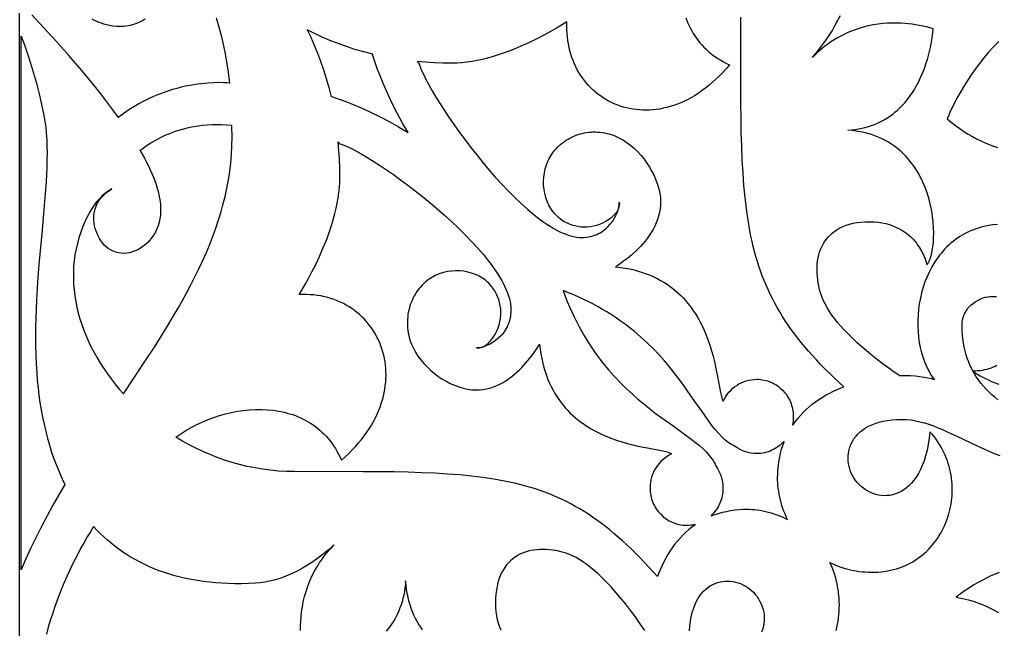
# Model space of a CAD drawing. Extents: x -52 to 65, y 50 to 90.
# Drawn here: x -51.91 to -28.84, y 65.71 to 80.12 of the extents above; entities that cross this region are included whole.
import ezdxf

# ---------------------------------------------------------------- set-up
doc = ezdxf.new("R2010")
doc.units = 0
doc.header["$MEASUREMENT"] = 0
doc.layers.get('0').update_dxf_attribs({"linetype": 'CONTINUOUS'})
doc.layers.add('LAYER_1', color=18, linetype='CONTINUOUS')

msp = doc.modelspace()

# ---------------------------------------------------------------- linework, layer by layer
msp.add_line((-51.907, 49.866), (-51.907, 89.866))
at = {"layer": 'LAYER_1'}
for points in [[(-47.26, 80.161), (-47.202, 79.975), (-47.148, 79.778), (-47.098, 79.571), (-47.052, 79.351), (-47.011, 79.121), (-46.976, 78.878), (-46.945, 78.623), (-46.947, 78.623), (-47.008, 78.628), (-47.082, 78.631), (-47.181, 78.633), (-47.303, 78.63), (-47.447, 78.622), (-47.609, 78.607), (-47.696, 78.596), (-47.788, 78.582), (-47.883, 78.565), (-47.981, 78.546), (-48.082, 78.523), (-48.187, 78.497), (-48.293, 78.467), (-48.402, 78.432), (-48.513, 78.394), (-48.625, 78.351), (-48.739, 78.304), (-48.854, 78.252), (-48.97, 78.194), (-49.086, 78.132), (-49.203, 78.063), (-49.319, 77.989), (-49.435, 77.909), (-49.551, 77.822), (-49.563, 77.807), (-49.7, 77.993), (-49.841, 78.18), (-49.986, 78.367), (-50.134, 78.553), (-50.284, 78.737), (-50.436, 78.919), (-50.589, 79.098), (-50.741, 79.274), (-51.043, 79.615), (-51.336, 79.937), (-51.612, 80.234)], [(-50.195, 80.137), (-50.14, 80.109), (-50.085, 80.084), (-50.03, 80.062), (-49.975, 80.042), (-49.921, 80.025), (-49.815, 79.997), (-49.712, 79.978), (-49.616, 79.967), (-49.561, 79.964), (-49.505, 79.965), (-49.45, 79.968), (-49.395, 79.974), (-49.341, 79.982), (-49.287, 79.993), (-49.234, 80.007), (-49.181, 80.023), (-49.13, 80.041), (-49.079, 80.062), (-49.029, 80.085), (-48.981, 80.11), (-48.934, 80.137)], [(-36.158, 80.163), (-36.134, 80.099), (-36.107, 80.037), (-36.079, 79.975), (-36.049, 79.915), (-36.016, 79.855), (-35.981, 79.797), (-35.945, 79.739), (-35.906, 79.683), (-35.865, 79.628), (-35.822, 79.575), (-35.776, 79.523), (-35.729, 79.472), (-35.679, 79.423), (-35.627, 79.375), (-35.573, 79.329), (-35.516, 79.284), (-35.457, 79.241), (-35.396, 79.2), (-35.332, 79.161), (-35.266, 79.123), (-35.198, 79.087), (-35.127, 79.053), (-35.205, 78.962), (-35.284, 78.875), (-35.363, 78.792), (-35.444, 78.714), (-35.525, 78.64), (-35.607, 78.57), (-35.689, 78.505), (-35.772, 78.443), (-35.855, 78.386), (-35.938, 78.332), (-36.021, 78.283), (-36.105, 78.237), (-36.189, 78.196), (-36.273, 78.158), (-36.356, 78.124), (-36.44, 78.094), (-36.523, 78.067), (-36.607, 78.044), (-36.689, 78.025), (-36.772, 78.009), (-36.854, 77.997), (-36.935, 77.988), (-37.016, 77.983), (-37.096, 77.981), (-37.176, 77.982), (-37.255, 77.986), (-37.332, 77.994), (-37.409, 78.005), (-37.485, 78.018), (-37.56, 78.035), (-37.633, 78.055), (-37.706, 78.078), (-37.777, 78.104), (-37.847, 78.132), (-37.915, 78.164), (-37.982, 78.198), (-38.047, 78.235), (-38.11, 78.274), (-38.172, 78.317), (-38.233, 78.361), (-38.291, 78.408), (-38.347, 78.458), (-38.402, 78.51), (-38.454, 78.565), (-38.504, 78.621), (-38.552, 78.68), (-38.598, 78.742), (-38.642, 78.805), (-38.683, 78.87), (-38.721, 78.938), (-38.757, 79.008), (-38.791, 79.079), (-38.822, 79.153), (-38.85, 79.228), (-38.875, 79.305), (-38.897, 79.384), (-38.917, 79.465), (-38.933, 79.547), (-38.947, 79.631), (-38.957, 79.717), (-38.964, 79.804), (-38.968, 79.892), (-38.968, 79.982), (-38.965, 80.073), (-39.03, 80.031), (-39.212, 79.92), (-39.342, 79.846), (-39.493, 79.763), (-39.664, 79.674), (-39.852, 79.582), (-40.055, 79.491), (-40.162, 79.446), (-40.271, 79.402), (-40.383, 79.36), (-40.497, 79.319), (-40.612, 79.281), (-40.73, 79.245), (-40.848, 79.212), (-40.968, 79.182), (-41.088, 79.156), (-41.209, 79.134), (-41.33, 79.116), (-41.451, 79.102), (-41.571, 79.094), (-41.69, 79.091), (-41.901, 79.094), (-42.108, 79.101), (-42.311, 79.113), (-42.51, 79.13), (-42.491, 79.119), (-42.472, 79.115), (-42.446, 79.033), (-42.409, 78.938), (-42.36, 78.83), (-42.3, 78.71), (-42.231, 78.579), (-42.151, 78.439), (-42.063, 78.29), (-41.966, 78.134), (-41.861, 77.972), (-41.749, 77.804), (-41.63, 77.632), (-41.505, 77.457), (-41.375, 77.28), (-41.239, 77.102), (-41.1, 76.924), (-40.956, 76.747), (-40.809, 76.573), (-40.66, 76.402), (-40.508, 76.235), (-40.355, 76.074), (-40.201, 75.92), (-40.047, 75.774), (-39.893, 75.636), (-39.74, 75.508), (-39.664, 75.448), (-39.588, 75.391), (-39.513, 75.337), (-39.438, 75.286), (-39.364, 75.239), (-39.291, 75.195), (-39.219, 75.154), (-39.147, 75.117), (-39.077, 75.084), (-39.007, 75.055), (-38.939, 75.03), (-38.871, 75.01), (-38.805, 74.993), (-38.74, 74.981), (-38.677, 74.974), (-38.615, 74.972), (-38.559, 74.973), (-38.505, 74.978), (-38.453, 74.986), (-38.403, 74.996), (-38.354, 75.009), (-38.308, 75.025), (-38.263, 75.043), (-38.221, 75.063), (-38.18, 75.085), (-38.141, 75.109), (-38.103, 75.135), (-38.068, 75.163), (-38.034, 75.191), (-38.003, 75.221), (-37.944, 75.285), (-37.893, 75.351), (-37.849, 75.42), (-37.812, 75.489), (-37.782, 75.558), (-37.758, 75.625), (-37.742, 75.689), (-37.732, 75.749), (-37.729, 75.804), (-37.726, 75.767), (-37.729, 75.73), (-37.736, 75.693), (-37.748, 75.658), (-37.764, 75.623), (-37.783, 75.589), (-37.806, 75.556), (-37.833, 75.523), (-37.862, 75.492), (-37.894, 75.462), (-37.928, 75.433), (-37.964, 75.406), (-38.002, 75.38), (-38.042, 75.355), (-38.124, 75.311), (-38.194, 75.281), (-38.265, 75.256), (-38.338, 75.237), (-38.412, 75.224), (-38.486, 75.217), (-38.561, 75.215), (-38.636, 75.22), (-38.709, 75.229), (-38.782, 75.245), (-38.854, 75.266), (-38.923, 75.292), (-38.991, 75.324), (-39.056, 75.362), (-39.118, 75.404), (-39.177, 75.453), (-39.232, 75.506), (-39.264, 75.542), (-39.294, 75.579), (-39.321, 75.617), (-39.348, 75.657), (-39.372, 75.698), (-39.394, 75.74), (-39.415, 75.783), (-39.434, 75.827), (-39.45, 75.873), (-39.465, 75.919), (-39.49, 76.012), (-39.507, 76.109), (-39.517, 76.206), (-39.519, 76.304), (-39.513, 76.402), (-39.5, 76.499), (-39.48, 76.594), (-39.467, 76.641), (-39.452, 76.687), (-39.435, 76.732), (-39.417, 76.777), (-39.396, 76.82), (-39.374, 76.862), (-39.349, 76.904), (-39.323, 76.944), (-39.292, 76.987), (-39.259, 77.029), (-39.224, 77.069), (-39.187, 77.107), (-39.15, 77.144), (-39.11, 77.178), (-39.07, 77.211), (-39.028, 77.242), (-38.984, 77.271), (-38.94, 77.298), (-38.895, 77.323), (-38.848, 77.346), (-38.801, 77.368), (-38.752, 77.387), (-38.703, 77.404), (-38.654, 77.419), (-38.603, 77.432), (-38.552, 77.443), (-38.501, 77.452), (-38.449, 77.459), (-38.396, 77.464), (-38.344, 77.466), (-38.291, 77.466), (-38.238, 77.464), (-38.185, 77.46), (-38.132, 77.454), (-38.078, 77.445), (-38.026, 77.434), (-37.973, 77.421), (-37.92, 77.405), (-37.868, 77.387), (-37.816, 77.367), (-37.769, 77.346), (-37.722, 77.323), (-37.63, 77.271), (-37.541, 77.211), (-37.454, 77.145), (-37.37, 77.072), (-37.29, 76.994), (-37.214, 76.91), (-37.142, 76.822), (-37.075, 76.729), (-37.014, 76.634), (-36.957, 76.535), (-36.907, 76.434), (-36.863, 76.331), (-36.825, 76.227), (-36.795, 76.122), (-36.772, 76.018), (-36.758, 75.923), (-36.753, 75.83), (-36.755, 75.739), (-36.763, 75.65), (-36.778, 75.563), (-36.799, 75.478), (-36.825, 75.396), (-36.856, 75.315), (-36.892, 75.238), (-36.931, 75.162), (-36.974, 75.089), (-37.02, 75.019), (-37.068, 74.952), (-37.119, 74.887), (-37.17, 74.825), (-37.223, 74.766), (-37.277, 74.71), (-37.33, 74.658), (-37.436, 74.561), (-37.535, 74.478), (-37.626, 74.409), (-37.703, 74.354), (-37.763, 74.314), (-37.815, 74.282), (-37.7, 74.267), (-37.589, 74.25), (-37.482, 74.229), (-37.379, 74.205), (-37.279, 74.178), (-37.182, 74.148), (-37.09, 74.115), (-37, 74.08), (-36.914, 74.042), (-36.831, 74.001), (-36.751, 73.958), (-36.674, 73.913), (-36.601, 73.866), (-36.53, 73.817), (-36.463, 73.765), (-36.398, 73.712), (-36.336, 73.657), (-36.276, 73.601), (-36.219, 73.543), (-36.165, 73.484), (-36.113, 73.423), (-36.064, 73.361), (-36.017, 73.298), (-35.972, 73.235), (-35.93, 73.17), (-35.89, 73.104), (-35.852, 73.038), (-35.815, 72.971), (-35.749, 72.837), (-35.689, 72.701), (-35.637, 72.565), (-35.59, 72.43), (-35.549, 72.297), (-35.513, 72.166), (-35.481, 72.039), (-35.454, 71.915), (-35.408, 71.685), (-35.339, 71.312), (-35.323, 71.242), (-35.307, 71.184), (-35.29, 71.137), (-35.271, 71.102), (-35.243, 71.159), (-35.21, 71.213), (-35.175, 71.265), (-35.136, 71.314), (-35.095, 71.36), (-35.05, 71.402), (-35.002, 71.442), (-34.952, 71.478), (-34.9, 71.51), (-34.845, 71.539), (-34.789, 71.564), (-34.73, 71.584), (-34.669, 71.6), (-34.607, 71.612), (-34.544, 71.62), (-34.479, 71.622), (-34.435, 71.621), (-34.391, 71.617), (-34.348, 71.612), (-34.305, 71.604), (-34.263, 71.594), (-34.222, 71.582), (-34.182, 71.569), (-34.143, 71.553), (-34.105, 71.535), (-34.068, 71.516), (-34.031, 71.495), (-33.996, 71.472), (-33.963, 71.447), (-33.93, 71.421), (-33.869, 71.365), (-33.813, 71.302), (-33.787, 71.269), (-33.763, 71.234), (-33.741, 71.199), (-33.72, 71.162), (-33.701, 71.124), (-33.684, 71.085), (-33.668, 71.045), (-33.655, 71.004), (-33.643, 70.963), (-33.633, 70.92), (-33.626, 70.877), (-33.62, 70.833), (-33.617, 70.788), (-33.616, 70.743), (-33.617, 70.692), (-33.622, 70.642), (-33.629, 70.593), (-33.638, 70.545), (-33.626, 70.539), (-33.569, 70.619), (-33.509, 70.696), (-33.447, 70.769), (-33.381, 70.839), (-33.312, 70.906), (-33.241, 70.97), (-33.167, 71.03), (-33.091, 71.088), (-33.013, 71.142), (-32.933, 71.194), (-32.851, 71.242), (-32.768, 71.288), (-32.683, 71.331), (-32.597, 71.372), (-32.51, 71.41), (-32.422, 71.445), (-32.652, 71.659), (-32.761, 71.765), (-32.867, 71.87), (-32.969, 71.974), (-33.067, 72.078), (-33.162, 72.181), (-33.254, 72.285), (-33.342, 72.388), (-33.427, 72.49), (-33.509, 72.593), (-33.587, 72.696), (-33.663, 72.798), (-33.735, 72.901), (-33.804, 73.004), (-33.871, 73.108), (-33.935, 73.212), (-33.995, 73.316), (-34.054, 73.421), (-34.109, 73.527), (-34.162, 73.633), (-34.212, 73.741), (-34.26, 73.849), (-34.306, 73.959), (-34.349, 74.069), (-34.39, 74.181), (-34.428, 74.294), (-34.465, 74.408), (-34.499, 74.524), (-34.531, 74.642), (-34.561, 74.761), (-34.59, 74.881), (-34.616, 75.004), (-34.641, 75.129), (-34.685, 75.384), (-34.723, 75.648), (-34.755, 75.921), (-34.782, 76.204), (-34.804, 76.498), (-34.821, 76.803), (-34.834, 77.121), (-34.844, 77.451), (-34.851, 77.795), (-34.856, 78.153), (-34.858, 78.526), (-34.859, 80.181)], [(-28.788, 75.281), (-28.909, 75.268), (-29.029, 75.248), (-29.148, 75.221), (-29.266, 75.187), (-29.382, 75.145), (-29.445, 75.119), (-29.506, 75.09), (-29.565, 75.06), (-29.623, 75.028), (-29.68, 74.993), (-29.734, 74.957), (-29.788, 74.919), (-29.839, 74.879), (-29.889, 74.837), (-29.938, 74.794), (-29.985, 74.749), (-30.03, 74.702), (-30.074, 74.654), (-30.116, 74.605), (-30.157, 74.554), (-30.196, 74.502), (-30.27, 74.394), (-30.337, 74.282), (-30.399, 74.165), (-30.454, 74.045), (-30.503, 73.922), (-30.545, 73.796), (-30.582, 73.668), (-30.612, 73.538), (-30.637, 73.407), (-30.655, 73.275), (-30.667, 73.143), (-30.673, 73.011), (-30.673, 72.88), (-30.667, 72.749), (-30.656, 72.62), (-30.638, 72.494), (-30.614, 72.369), (-30.584, 72.248), (-30.548, 72.13), (-30.506, 72.016), (-30.459, 71.906), (-30.405, 71.802), (-30.345, 71.702), (-30.314, 71.655), (-30.28, 71.608), (-30.352, 71.63), (-30.433, 71.649), (-30.524, 71.666), (-30.622, 71.68), (-30.729, 71.691), (-30.844, 71.699), (-30.966, 71.703), (-31.096, 71.705), (-31.118, 71.717), (-31.172, 71.752), (-31.255, 71.807), (-31.361, 71.882), (-31.487, 71.974), (-31.629, 72.082), (-31.782, 72.204), (-31.942, 72.338), (-32.104, 72.483), (-32.186, 72.559), (-32.266, 72.638), (-32.345, 72.718), (-32.422, 72.799), (-32.497, 72.883), (-32.568, 72.967), (-32.636, 73.053), (-32.701, 73.139), (-32.76, 73.227), (-32.815, 73.314), (-32.864, 73.402), (-32.907, 73.49), (-32.943, 73.577), (-32.972, 73.665), (-32.993, 73.742), (-33.011, 73.82), (-33.026, 73.897), (-33.038, 73.974), (-33.047, 74.051), (-33.052, 74.126), (-33.054, 74.202), (-33.053, 74.276), (-33.048, 74.349), (-33.04, 74.42), (-33.028, 74.491), (-33.012, 74.559), (-32.993, 74.626), (-32.97, 74.691), (-32.942, 74.754), (-32.911, 74.815), (-32.876, 74.873), (-32.837, 74.928), (-32.793, 74.981), (-32.746, 75.031), (-32.694, 75.078), (-32.637, 75.122), (-32.576, 75.162), (-32.511, 75.199), (-32.441, 75.232), (-32.366, 75.261), (-32.287, 75.286), (-32.203, 75.307), (-32.114, 75.323), (-32.02, 75.335), (-31.921, 75.342), (-31.817, 75.345), (-31.711, 75.342), (-31.611, 75.333), (-31.517, 75.32), (-31.427, 75.301), (-31.342, 75.278), (-31.263, 75.251), (-31.188, 75.22), (-31.117, 75.186), (-31.051, 75.148), (-30.99, 75.108), (-30.932, 75.066), (-30.879, 75.022), (-30.83, 74.977), (-30.784, 74.93), (-30.742, 74.883), (-30.704, 74.835), (-30.669, 74.787), (-30.637, 74.74), (-30.582, 74.648), (-30.539, 74.562), (-30.507, 74.485), (-30.483, 74.42), (-30.468, 74.369), (-30.456, 74.326), (-30.441, 74.346), (-30.426, 74.369), (-30.397, 74.425), (-30.372, 74.492), (-30.349, 74.569), (-30.33, 74.657), (-30.315, 74.753), (-30.304, 74.857), (-30.298, 74.968), (-30.296, 75.085), (-30.299, 75.207), (-30.308, 75.334), (-30.323, 75.465), (-30.343, 75.598), (-30.371, 75.734), (-30.404, 75.87), (-30.445, 76.006), (-30.494, 76.142), (-30.521, 76.21), (-30.55, 76.276), (-30.581, 76.343), (-30.614, 76.408), (-30.649, 76.473), (-30.686, 76.537), (-30.726, 76.6), (-30.767, 76.661), (-30.811, 76.721), (-30.858, 76.78), (-30.906, 76.838), (-30.957, 76.894), (-31.01, 76.948), (-31.066, 77.001), (-31.125, 77.051), (-31.185, 77.1), (-31.249, 77.146), (-31.315, 77.19), (-31.384, 77.232), (-31.455, 77.272), (-31.529, 77.309), (-31.606, 77.343), (-31.686, 77.374), (-31.769, 77.403), (-31.854, 77.429), (-31.943, 77.451), (-32.034, 77.471), (-32.129, 77.487), (-32.226, 77.499), (-32.327, 77.508), (-32.24, 77.515), (-32.155, 77.525), (-32.072, 77.538), (-31.992, 77.554), (-31.914, 77.573), (-31.839, 77.594), (-31.767, 77.618), (-31.696, 77.644), (-31.628, 77.673), (-31.562, 77.704), (-31.498, 77.737), (-31.437, 77.772), (-31.377, 77.809), (-31.32, 77.848), (-31.265, 77.889), (-31.212, 77.931), (-31.161, 77.975), (-31.111, 78.02), (-31.064, 78.067), (-31.019, 78.115), (-30.975, 78.164), (-30.933, 78.214), (-30.855, 78.317), (-30.783, 78.423), (-30.718, 78.531), (-30.659, 78.64), (-30.606, 78.75), (-30.558, 78.859), (-30.516, 78.967), (-30.479, 79.073), (-30.446, 79.177), (-30.418, 79.277), (-30.393, 79.372), (-30.373, 79.463), (-30.356, 79.547), (-30.33, 79.694), (-30.315, 79.807), (-30.306, 79.905), (-30.379, 79.928), (-30.466, 79.95), (-30.582, 79.976), (-30.724, 80.001), (-30.804, 80.013), (-30.89, 80.022), (-30.981, 80.03), (-31.076, 80.036), (-31.175, 80.039), (-31.279, 80.038), (-31.386, 80.034), (-31.496, 80.026), (-31.609, 80.013), (-31.725, 79.995), (-31.842, 79.972), (-31.961, 79.943), (-32.081, 79.907), (-32.203, 79.865), (-32.324, 79.816), (-32.446, 79.758), (-32.568, 79.693), (-32.689, 79.619), (-32.749, 79.579), (-32.809, 79.537), (-32.868, 79.492), (-32.927, 79.444), (-32.986, 79.395), (-33.044, 79.342), (-33.101, 79.287), (-33.158, 79.23), (-33.048, 79.364), (-32.947, 79.495), (-32.854, 79.622), (-32.769, 79.746), (-32.692, 79.868), (-32.622, 79.988), (-32.559, 80.106), (-32.503, 80.222)], [(-28.757, 79.606), (-28.881, 79.479), (-28.999, 79.349), (-29.111, 79.217), (-29.217, 79.083), (-29.316, 78.949), (-29.41, 78.815), (-29.498, 78.683), (-29.58, 78.553), (-29.655, 78.426), (-29.725, 78.303), (-29.788, 78.184), (-29.845, 78.072), (-29.896, 77.966), (-29.941, 77.867), (-29.98, 77.777), (-29.88, 77.695), (-29.78, 77.618), (-29.681, 77.546), (-29.581, 77.478), (-29.481, 77.416), (-29.382, 77.357), (-29.283, 77.303), (-29.183, 77.254), (-29.084, 77.209), (-28.986, 77.168), (-28.887, 77.131), (-28.789, 77.098)], [(-28.78, 71.138), (-28.852, 71.196), (-28.923, 71.257), (-28.991, 71.321), (-29.056, 71.388), (-29.119, 71.457), (-29.179, 71.53), (-29.236, 71.605), (-29.29, 71.683), (-29.34, 71.765), (-29.387, 71.849), (-29.431, 71.937), (-29.47, 72.028), (-29.506, 72.122), (-29.537, 72.22), (-29.564, 72.321), (-29.586, 72.425), (-29.604, 72.534), (-29.617, 72.645), (-29.624, 72.761), (-29.627, 72.88), (-29.626, 72.927), (-29.622, 72.972), (-29.615, 73.016), (-29.606, 73.058), (-29.595, 73.098), (-29.581, 73.136), (-29.566, 73.172), (-29.548, 73.206), (-29.529, 73.239), (-29.508, 73.27), (-29.486, 73.3), (-29.463, 73.328), (-29.413, 73.378), (-29.359, 73.423), (-29.302, 73.461), (-29.244, 73.494), (-29.186, 73.521), (-29.128, 73.543), (-29.073, 73.559), (-29.02, 73.571), (-28.971, 73.577), (-28.927, 73.58), (-28.87, 73.578), (-28.815, 73.575)], [(-28.802, 71.95), (-28.847, 71.927), (-28.893, 71.907), (-28.941, 71.887), (-28.99, 71.87), (-29.04, 71.855), (-29.092, 71.842), (-29.145, 71.831), (-29.199, 71.823), (-29.254, 71.817), (-29.311, 71.813), (-29.369, 71.812), (-29.29, 71.761), (-29.198, 71.706), (-29.076, 71.64), (-29.004, 71.606), (-28.927, 71.571), (-28.843, 71.538), (-28.755, 71.506)], [(-32.606, 65.686), (-32.587, 65.757), (-32.57, 65.83), (-32.556, 65.904), (-32.545, 65.979), (-32.536, 66.056), (-32.531, 66.135), (-32.528, 66.215), (-32.527, 66.291), (-32.529, 66.366), (-32.533, 66.439), (-32.539, 66.512), (-32.546, 66.583), (-32.556, 66.653), (-32.568, 66.722), (-32.581, 66.79), (-32.613, 66.922), (-32.652, 67.049), (-32.697, 67.171), (-32.748, 67.288), (-32.633, 67.236), (-32.514, 67.189), (-32.389, 67.15), (-32.325, 67.133), (-32.26, 67.117), (-32.193, 67.104), (-32.126, 67.092), (-32.057, 67.082), (-31.987, 67.074), (-31.916, 67.068), (-31.843, 67.064), (-31.77, 67.063), (-31.695, 67.063), (-31.617, 67.066), (-31.539, 67.072), (-31.464, 67.08), (-31.39, 67.092), (-31.317, 67.106), (-31.246, 67.123), (-31.176, 67.142), (-31.108, 67.164), (-31.042, 67.189), (-30.977, 67.216), (-30.914, 67.245), (-30.852, 67.276), (-30.792, 67.31), (-30.734, 67.346), (-30.677, 67.384), (-30.622, 67.423), (-30.569, 67.465), (-30.518, 67.509), (-30.468, 67.554), (-30.42, 67.601), (-30.374, 67.65), (-30.33, 67.701), (-30.288, 67.753), (-30.247, 67.806), (-30.209, 67.861), (-30.172, 67.917), (-30.137, 67.975), (-30.104, 68.033), (-30.073, 68.093), (-30.044, 68.154), (-30.018, 68.216), (-29.993, 68.278), (-29.97, 68.342), (-29.949, 68.406), (-29.931, 68.471), (-29.914, 68.537), (-29.9, 68.604), (-29.887, 68.671), (-29.877, 68.738), (-29.869, 68.806), (-29.864, 68.874), (-29.86, 68.942), (-29.859, 69.011), (-29.86, 69.08), (-29.863, 69.149), (-29.869, 69.218), (-29.877, 69.286), (-29.887, 69.355), (-29.9, 69.423), (-29.915, 69.492), (-29.932, 69.56), (-29.952, 69.627), (-29.974, 69.694), (-29.999, 69.761), (-30.026, 69.826), (-30.056, 69.892), (-30.088, 69.956), (-30.123, 70.02), (-30.16, 70.083), (-30.2, 70.145), (-30.242, 70.206), (-30.288, 70.265), (-30.335, 70.324), (-30.386, 70.382), (-30.404, 70.226), (-30.427, 70.079), (-30.455, 69.942), (-30.488, 69.815), (-30.525, 69.696), (-30.566, 69.587), (-30.611, 69.486), (-30.659, 69.394), (-30.711, 69.31), (-30.765, 69.233), (-30.822, 69.165), (-30.881, 69.105), (-30.942, 69.052), (-31.005, 69.006), (-31.069, 68.967), (-31.134, 68.935), (-31.201, 68.91), (-31.268, 68.891), (-31.335, 68.878), (-31.402, 68.871), (-31.469, 68.87), (-31.535, 68.875), (-31.601, 68.885), (-31.665, 68.9), (-31.728, 68.92), (-31.79, 68.944), (-31.849, 68.974), (-31.906, 69.007), (-31.96, 69.045), (-32.012, 69.086), (-32.06, 69.131), (-32.105, 69.18), (-32.144, 69.228), (-32.178, 69.279), (-32.21, 69.332), (-32.237, 69.387), (-32.261, 69.444), (-32.281, 69.502), (-32.297, 69.562), (-32.308, 69.623), (-32.316, 69.685), (-32.319, 69.747), (-32.318, 69.809), (-32.312, 69.871), (-32.301, 69.933), (-32.286, 69.994), (-32.265, 70.054), (-32.24, 70.113), (-32.209, 70.17), (-32.173, 70.226), (-32.131, 70.28), (-32.084, 70.332), (-32.031, 70.381), (-31.973, 70.427), (-31.908, 70.47), (-31.838, 70.51), (-31.761, 70.546), (-31.678, 70.578), (-31.589, 70.606), (-31.493, 70.629), (-31.391, 70.648), (-31.282, 70.662), (-31.166, 70.67), (-31.043, 70.673), (-30.937, 70.669), (-30.833, 70.659), (-30.728, 70.642), (-30.623, 70.619), (-30.518, 70.591), (-30.412, 70.557), (-30.305, 70.519), (-30.197, 70.477), (-30.088, 70.431), (-29.978, 70.382), (-29.75, 70.276), (-29.267, 70.046), (-29.006, 69.929), (-28.871, 69.871), (-28.731, 69.816)], [(-45.264, 65.686), (-45.263, 65.791), (-45.259, 65.9), (-45.251, 66.012), (-45.238, 66.128), (-45.221, 66.245), (-45.198, 66.365), (-45.169, 66.486), (-45.134, 66.609), (-45.093, 66.732), (-45.044, 66.856), (-44.988, 66.98), (-44.924, 67.104), (-44.851, 67.227), (-44.812, 67.288), (-44.77, 67.349), (-44.726, 67.41), (-44.679, 67.47), (-44.631, 67.53), (-44.579, 67.589), (-44.525, 67.647), (-44.469, 67.706), (-44.601, 67.593), (-44.729, 67.49), (-44.854, 67.395), (-44.976, 67.308), (-45.096, 67.23), (-45.214, 67.158), (-45.329, 67.095), (-45.443, 67.038), (-45.555, 66.988), (-45.667, 66.944), (-45.777, 66.906), (-45.888, 66.875), (-45.998, 66.849), (-46.108, 66.828), (-46.218, 66.812), (-46.329, 66.801), (-46.495, 66.793), (-46.657, 66.79), (-46.815, 66.79), (-46.971, 66.793), (-47.124, 66.8), (-47.273, 66.811), (-47.419, 66.825), (-47.563, 66.842), (-47.703, 66.863), (-47.841, 66.887), (-47.975, 66.914), (-48.106, 66.945), (-48.235, 66.978), (-48.361, 67.015), (-48.483, 67.055), (-48.603, 67.097), (-48.72, 67.143), (-48.835, 67.191), (-48.946, 67.242), (-49.055, 67.296), (-49.161, 67.353), (-49.265, 67.412), (-49.365, 67.474), (-49.463, 67.539), (-49.559, 67.606), (-49.652, 67.675), (-49.742, 67.747), (-49.83, 67.822), (-49.915, 67.898), (-49.998, 67.977), (-50.078, 68.058), (-50.156, 68.141), (-50.232, 68.019), (-50.307, 67.894), (-50.381, 67.767), (-50.454, 67.637), (-50.524, 67.506), (-50.594, 67.372), (-50.661, 67.236), (-50.727, 67.098), (-50.79, 66.958), (-50.852, 66.815), (-50.912, 66.671), (-50.97, 66.524), (-51.026, 66.375), (-51.079, 66.224), (-51.131, 66.072), (-51.179, 65.917), (-51.226, 65.76), (-51.27, 65.601)], [(-37.129, 65.682), (-37.184, 65.766), (-37.257, 65.874), (-37.347, 66.003), (-37.453, 66.147), (-37.573, 66.303), (-37.705, 66.466), (-37.847, 66.632), (-37.922, 66.715), (-37.999, 66.796), (-38.078, 66.877), (-38.158, 66.955), (-38.24, 67.031), (-38.323, 67.104), (-38.407, 67.174), (-38.491, 67.239), (-38.577, 67.3), (-38.663, 67.356), (-38.749, 67.406), (-38.835, 67.449), (-38.921, 67.486), (-39.007, 67.516), (-39.083, 67.537), (-39.159, 67.556), (-39.235, 67.571), (-39.311, 67.583), (-39.386, 67.592), (-39.46, 67.597), (-39.534, 67.599), (-39.607, 67.598), (-39.678, 67.593), (-39.749, 67.585), (-39.818, 67.573), (-39.885, 67.557), (-39.951, 67.537), (-40.014, 67.513), (-40.076, 67.485), (-40.135, 67.454), (-40.192, 67.418), (-40.247, 67.378), (-40.299, 67.334), (-40.348, 67.285), (-40.394, 67.232), (-40.437, 67.174), (-40.476, 67.112), (-40.512, 67.046), (-40.544, 66.974), (-40.573, 66.898), (-40.597, 66.818), (-40.618, 66.732), (-40.634, 66.641), (-40.646, 66.545), (-40.653, 66.444), (-40.656, 66.338), (-40.653, 66.231), (-40.644, 66.129), (-40.631, 66.032), (-40.613, 65.941), (-40.59, 65.855), (-40.563, 65.774), (-40.533, 65.697)], [(-28.749, 67.052), (-28.846, 67.014), (-28.944, 66.972), (-29.043, 66.926), (-29.143, 66.875), (-29.245, 66.82), (-29.347, 66.761), (-29.451, 66.696), (-29.555, 66.627), (-29.661, 66.553), (-29.768, 66.474), (-29.618, 66.442), (-29.475, 66.406), (-29.34, 66.366), (-29.212, 66.322), (-29.091, 66.274), (-28.977, 66.222), (-28.869, 66.167), (-28.768, 66.108)], [(-42.379, 65.696), (-42.424, 65.761), (-42.468, 65.828), (-42.509, 65.898), (-42.547, 65.971), (-42.584, 66.046), (-42.617, 66.125), (-42.648, 66.206), (-42.676, 66.29), (-42.701, 66.378), (-42.723, 66.468), (-42.742, 66.561), (-42.758, 66.657), (-42.77, 66.757), (-42.779, 66.859), (-42.786, 66.77), (-42.796, 66.684), (-42.809, 66.6), (-42.824, 66.518), (-42.843, 66.439), (-42.863, 66.362), (-42.887, 66.288), (-42.913, 66.216), (-42.941, 66.147), (-42.971, 66.08), (-43.004, 66.015), (-43.038, 65.952), (-43.075, 65.892), (-43.113, 65.833), (-43.153, 65.777), (-43.194, 65.723), (-43.238, 65.671)], [(-36.068, 65.675), (-36.059, 65.793), (-36.046, 65.904), (-36.028, 66.008), (-36.005, 66.106), (-35.977, 66.197), (-35.946, 66.282), (-35.91, 66.36), (-35.871, 66.432), (-35.829, 66.497), (-35.784, 66.557), (-35.735, 66.611), (-35.685, 66.659), (-35.632, 66.701), (-35.577, 66.738), (-35.521, 66.769), (-35.463, 66.795), (-35.404, 66.816), (-35.344, 66.832), (-35.283, 66.843), (-35.222, 66.849), (-35.161, 66.85), (-35.1, 66.847), (-35.04, 66.839), (-34.98, 66.828), (-34.922, 66.811), (-34.864, 66.791), (-34.809, 66.767), (-34.755, 66.739), (-34.703, 66.707), (-34.653, 66.672), (-34.606, 66.633), (-34.558, 66.587), (-34.514, 66.537), (-34.473, 66.485), (-34.436, 66.43), (-34.403, 66.371), (-34.374, 66.311), (-34.35, 66.249), (-34.331, 66.184), (-34.316, 66.119), (-34.306, 66.052), (-34.302, 65.984), (-34.303, 65.916), (-34.309, 65.848), (-34.322, 65.779), (-34.34, 65.711), (-34.365, 65.644)]]:
    msp.add_lwpolyline(points, dxfattribs=at)
for points in [[(-42.723, 77.451), (-42.854, 77.678), (-42.978, 77.907), (-43.095, 78.137), (-43.204, 78.367), (-43.306, 78.598), (-43.353, 78.714), (-43.399, 78.83), (-43.442, 78.946), (-43.483, 79.062), (-43.522, 79.178), (-43.559, 79.295), (-43.556, 79.303), (-43.77, 79.358), (-43.977, 79.419), (-44.18, 79.484), (-44.377, 79.555), (-44.568, 79.63), (-44.754, 79.71), (-44.935, 79.794), (-45.11, 79.882), (-45.024, 79.704), (-44.941, 79.52), (-44.862, 79.331), (-44.788, 79.136), (-44.719, 78.935), (-44.655, 78.729), (-44.595, 78.517), (-44.541, 78.299), (-44.533, 78.302), (-44.419, 78.265), (-44.305, 78.225), (-44.191, 78.183), (-44.077, 78.139), (-43.963, 78.093), (-43.849, 78.044), (-43.622, 77.941), (-43.396, 77.829), (-43.171, 77.71), (-42.946, 77.584)], [(-51.867, 67.117), (-51.867, 79.728), (-51.792, 79.525), (-51.719, 79.312), (-51.646, 79.089), (-51.576, 78.858), (-51.508, 78.618), (-51.444, 78.371), (-51.384, 78.116), (-51.329, 77.855), (-51.306, 77.721), (-51.287, 77.581), (-51.273, 77.435), (-51.264, 77.285), (-51.258, 77.129), (-51.257, 76.969), (-51.258, 76.804), (-51.263, 76.635), (-51.27, 76.461), (-51.28, 76.284), (-51.306, 75.918), (-51.338, 75.538), (-51.374, 75.147), (-51.447, 74.334), (-51.48, 73.916), (-51.506, 73.492), (-51.516, 73.279), (-51.524, 73.065), (-51.529, 72.85), (-51.531, 72.634), (-51.529, 72.419), (-51.524, 72.203), (-51.515, 71.988), (-51.501, 71.773), (-51.487, 71.596), (-51.469, 71.419), (-51.448, 71.244), (-51.423, 71.071), (-51.395, 70.898), (-51.363, 70.728), (-51.327, 70.559), (-51.288, 70.391), (-51.245, 70.226), (-51.198, 70.063), (-51.148, 69.902), (-51.093, 69.744), (-51.034, 69.588), (-50.971, 69.435), (-50.904, 69.284), (-50.833, 69.137), (-50.977, 68.892), (-51.118, 68.645), (-51.255, 68.396), (-51.387, 68.145), (-51.515, 67.892), (-51.638, 67.636), (-51.755, 67.378)], [(-49.061, 77.038), (-48.955, 76.849), (-48.906, 76.756), (-48.86, 76.664), (-48.817, 76.574), (-48.778, 76.484), (-48.741, 76.396), (-48.708, 76.31), (-48.678, 76.225), (-48.652, 76.142), (-48.629, 76.06), (-48.61, 75.98), (-48.596, 75.902), (-48.585, 75.826), (-48.578, 75.752), (-48.576, 75.68), (-48.574, 75.589), (-48.578, 75.5), (-48.59, 75.414), (-48.607, 75.331), (-48.631, 75.251), (-48.66, 75.175), (-48.694, 75.102), (-48.734, 75.034), (-48.777, 74.97), (-48.825, 74.91), (-48.876, 74.854), (-48.93, 74.804), (-48.988, 74.758), (-49.047, 74.718), (-49.109, 74.683), (-49.173, 74.654), (-49.237, 74.63), (-49.303, 74.613), (-49.369, 74.601), (-49.435, 74.597), (-49.501, 74.598), (-49.566, 74.607), (-49.63, 74.623), (-49.693, 74.646), (-49.754, 74.677), (-49.813, 74.715), (-49.868, 74.761), (-49.895, 74.787), (-49.921, 74.816), (-49.947, 74.846), (-49.971, 74.878), (-49.994, 74.913), (-50.017, 74.95), (-50.058, 75.03), (-50.095, 75.119), (-50.116, 75.181), (-50.132, 75.245), (-50.144, 75.311), (-50.151, 75.377), (-50.152, 75.444), (-50.148, 75.511), (-50.138, 75.578), (-50.121, 75.644), (-50.098, 75.71), (-50.068, 75.775), (-50.031, 75.838), (-49.986, 75.9), (-49.933, 75.959), (-49.872, 76.016), (-49.802, 76.07), (-49.724, 76.121), (-49.775, 76.094), (-49.834, 76.055), (-49.87, 76.028), (-49.909, 75.995), (-49.951, 75.957), (-49.996, 75.913), (-50.043, 75.862), (-50.091, 75.804), (-50.14, 75.739), (-50.189, 75.667), (-50.238, 75.586), (-50.287, 75.498), (-50.351, 75.367), (-50.409, 75.235), (-50.459, 75.102), (-50.503, 74.968), (-50.54, 74.833), (-50.571, 74.697), (-50.596, 74.561), (-50.615, 74.424), (-50.627, 74.286), (-50.633, 74.149), (-50.633, 74.011), (-50.628, 73.873), (-50.617, 73.735), (-50.6, 73.597), (-50.578, 73.459), (-50.55, 73.322), (-50.517, 73.186), (-50.478, 73.05), (-50.435, 72.914), (-50.386, 72.78), (-50.333, 72.647), (-50.275, 72.514), (-50.212, 72.383), (-50.144, 72.253), (-50.072, 72.125), (-49.995, 71.998), (-49.914, 71.873), (-49.829, 71.749), (-49.74, 71.628), (-49.646, 71.509), (-49.549, 71.391), (-49.448, 71.276), (-49.201, 71.646), (-48.957, 72.014), (-48.719, 72.382), (-48.488, 72.749), (-48.376, 72.933), (-48.266, 73.117), (-48.159, 73.302), (-48.054, 73.486), (-47.953, 73.671), (-47.854, 73.857), (-47.759, 74.043), (-47.668, 74.229), (-47.581, 74.416), (-47.498, 74.604), (-47.419, 74.792), (-47.345, 74.982), (-47.275, 75.172), (-47.21, 75.363), (-47.151, 75.555), (-47.097, 75.748), (-47.048, 75.942), (-47.005, 76.138), (-46.968, 76.335), (-46.938, 76.533), (-46.914, 76.732), (-46.896, 76.933), (-46.885, 77.135), (-46.882, 77.339), (-46.885, 77.62), (-46.893, 77.618), (-47.015, 77.63), (-47.134, 77.636), (-47.25, 77.638), (-47.363, 77.636), (-47.473, 77.63), (-47.58, 77.62), (-47.683, 77.607), (-47.783, 77.591), (-47.879, 77.573), (-47.972, 77.551), (-48.061, 77.528), (-48.147, 77.503), (-48.229, 77.476), (-48.307, 77.448), (-48.381, 77.418), (-48.452, 77.388), (-48.582, 77.327), (-48.696, 77.267), (-48.793, 77.21), (-48.874, 77.158), (-48.938, 77.113), (-48.984, 77.078), (-49.021, 77.048)], [(-36.492, 69.858), (-36.548, 69.829), (-36.601, 69.797), (-36.652, 69.76), (-36.7, 69.721), (-36.745, 69.678), (-36.787, 69.633), (-36.825, 69.585), (-36.861, 69.534), (-36.893, 69.48), (-36.921, 69.425), (-36.945, 69.367), (-36.965, 69.307), (-36.981, 69.246), (-36.993, 69.182), (-37, 69.118), (-37.002, 69.052), (-37.001, 69.006), (-36.998, 68.962), (-36.992, 68.918), (-36.985, 68.874), (-36.975, 68.832), (-36.964, 68.79), (-36.95, 68.749), (-36.935, 68.709), (-36.917, 68.67), (-36.898, 68.632), (-36.877, 68.596), (-36.855, 68.56), (-36.831, 68.525), (-36.805, 68.492), (-36.75, 68.43), (-36.688, 68.373), (-36.656, 68.347), (-36.622, 68.322), (-36.587, 68.299), (-36.551, 68.278), (-36.514, 68.259), (-36.476, 68.241), (-36.436, 68.225), (-36.396, 68.212), (-36.355, 68.2), (-36.314, 68.19), (-36.271, 68.182), (-36.228, 68.177), (-36.184, 68.173), (-36.14, 68.172), (-36.09, 68.174), (-36.041, 68.178), (-35.992, 68.185), (-35.945, 68.195), (-35.939, 68.182), (-36.017, 68.124), (-36.093, 68.063), (-36.165, 67.999), (-36.234, 67.932), (-36.299, 67.862), (-36.362, 67.79), (-36.421, 67.715), (-36.478, 67.637), (-36.531, 67.558), (-36.582, 67.477), (-36.63, 67.393), (-36.675, 67.309), (-36.717, 67.222), (-36.757, 67.135), (-36.794, 67.046), (-36.829, 66.957), (-37.039, 67.191), (-37.142, 67.302), (-37.245, 67.409), (-37.348, 67.513), (-37.45, 67.614), (-37.551, 67.71), (-37.653, 67.804), (-37.754, 67.893), (-37.854, 67.98), (-37.955, 68.063), (-38.056, 68.143), (-38.157, 68.22), (-38.258, 68.294), (-38.359, 68.364), (-38.46, 68.432), (-38.562, 68.497), (-38.665, 68.559), (-38.768, 68.618), (-38.872, 68.675), (-38.976, 68.729), (-39.082, 68.78), (-39.188, 68.829), (-39.295, 68.875), (-39.404, 68.919), (-39.514, 68.96), (-39.624, 69), (-39.737, 69.037), (-39.85, 69.072), (-39.966, 69.104), (-40.083, 69.135), (-40.201, 69.164), (-40.322, 69.191), (-40.444, 69.216), (-40.568, 69.24), (-40.694, 69.262), (-40.953, 69.3), (-41.221, 69.333), (-41.499, 69.36), (-41.788, 69.382), (-42.088, 69.399), (-42.399, 69.413), (-42.723, 69.423), (-43.061, 69.43), (-43.412, 69.435), (-43.778, 69.437), (-45.403, 69.438), (-45.593, 69.442), (-45.782, 69.452), (-45.97, 69.47), (-46.156, 69.494), (-46.34, 69.525), (-46.523, 69.563), (-46.703, 69.607), (-46.882, 69.656), (-47.058, 69.712), (-47.231, 69.773), (-47.402, 69.84), (-47.57, 69.913), (-47.736, 69.991), (-47.898, 70.073), (-48.057, 70.161), (-48.213, 70.253), (-48.095, 70.334), (-47.973, 70.411), (-47.847, 70.482), (-47.718, 70.549), (-47.586, 70.611), (-47.451, 70.667), (-47.315, 70.718), (-47.176, 70.763), (-47.036, 70.803), (-46.895, 70.836), (-46.754, 70.864), (-46.612, 70.885), (-46.47, 70.9), (-46.329, 70.908), (-46.189, 70.909), (-46.05, 70.903), (-45.912, 70.89), (-45.777, 70.869), (-45.643, 70.841), (-45.578, 70.824), (-45.513, 70.806), (-45.449, 70.785), (-45.385, 70.762), (-45.323, 70.737), (-45.262, 70.71), (-45.201, 70.681), (-45.142, 70.65), (-45.083, 70.617), (-45.026, 70.582), (-44.969, 70.545), (-44.914, 70.505), (-44.861, 70.463), (-44.808, 70.419), (-44.757, 70.373), (-44.707, 70.325), (-44.659, 70.274), (-44.612, 70.221), (-44.567, 70.166), (-44.523, 70.108), (-44.481, 70.048), (-44.44, 69.985), (-44.402, 69.92), (-44.365, 69.853), (-44.329, 69.783), (-44.296, 69.711), (-44.206, 69.79), (-44.121, 69.871), (-44.04, 69.952), (-43.963, 70.034), (-43.89, 70.117), (-43.822, 70.2), (-43.758, 70.284), (-43.697, 70.368), (-43.641, 70.452), (-43.589, 70.537), (-43.54, 70.622), (-43.495, 70.708), (-43.455, 70.793), (-43.418, 70.878), (-43.384, 70.964), (-43.355, 71.049), (-43.328, 71.134), (-43.306, 71.219), (-43.287, 71.303), (-43.272, 71.387), (-43.26, 71.471), (-43.251, 71.554), (-43.245, 71.636), (-43.243, 71.718), (-43.245, 71.799), (-43.249, 71.879), (-43.256, 71.958), (-43.267, 72.037), (-43.281, 72.114), (-43.297, 72.19), (-43.317, 72.265), (-43.339, 72.339), (-43.364, 72.411), (-43.392, 72.482), (-43.423, 72.552), (-43.457, 72.62), (-43.493, 72.686), (-43.532, 72.751), (-43.573, 72.814), (-43.617, 72.876), (-43.663, 72.935), (-43.712, 72.992), (-43.763, 73.048), (-43.817, 73.101), (-43.872, 73.152), (-43.93, 73.201), (-43.99, 73.248), (-44.053, 73.292), (-44.117, 73.334), (-44.183, 73.374), (-44.252, 73.41), (-44.322, 73.445), (-44.394, 73.476), (-44.468, 73.505), (-44.544, 73.53), (-44.621, 73.553), (-44.7, 73.573), (-44.781, 73.59), (-44.863, 73.604), (-44.947, 73.614), (-45.033, 73.621), (-45.12, 73.625), (-45.208, 73.625), (-45.298, 73.622), (-45.256, 73.689), (-45.147, 73.874), (-45.074, 74.006), (-44.993, 74.16), (-44.905, 74.334), (-44.816, 74.526), (-44.726, 74.733), (-44.681, 74.841), (-44.638, 74.952), (-44.597, 75.066), (-44.557, 75.182), (-44.519, 75.3), (-44.484, 75.419), (-44.452, 75.54), (-44.422, 75.662), (-44.397, 75.785), (-44.375, 75.908), (-44.357, 76.031), (-44.344, 76.154), (-44.336, 76.276), (-44.333, 76.398), (-44.336, 76.613), (-44.343, 76.824), (-44.355, 77.031), (-44.371, 77.234), (-44.361, 77.214), (-44.357, 77.195), (-44.277, 77.168), (-44.183, 77.13), (-44.077, 77.08), (-43.959, 77.02), (-43.831, 76.949), (-43.694, 76.868), (-43.548, 76.778), (-43.394, 76.679), (-43.235, 76.572), (-43.07, 76.458), (-42.901, 76.337), (-42.729, 76.21), (-42.555, 76.077), (-42.381, 75.939), (-42.206, 75.796), (-42.033, 75.65), (-41.861, 75.5), (-41.694, 75.348), (-41.53, 75.194), (-41.372, 75.038), (-41.221, 74.881), (-41.077, 74.724), (-40.942, 74.567), (-40.817, 74.411), (-40.758, 74.333), (-40.702, 74.256), (-40.649, 74.18), (-40.599, 74.104), (-40.552, 74.029), (-40.509, 73.954), (-40.469, 73.88), (-40.433, 73.807), (-40.401, 73.735), (-40.372, 73.665), (-40.348, 73.595), (-40.327, 73.526), (-40.311, 73.459), (-40.3, 73.393), (-40.293, 73.328), (-40.29, 73.265), (-40.292, 73.208), (-40.297, 73.153), (-40.304, 73.1), (-40.314, 73.049), (-40.327, 73), (-40.343, 72.952), (-40.36, 72.907), (-40.38, 72.863), (-40.402, 72.822), (-40.425, 72.782), (-40.451, 72.744), (-40.477, 72.708), (-40.506, 72.674), (-40.535, 72.641), (-40.597, 72.582), (-40.663, 72.53), (-40.73, 72.485), (-40.798, 72.447), (-40.865, 72.416), (-40.931, 72.392), (-40.994, 72.376), (-41.053, 72.365), (-41.107, 72.362), (-41.07, 72.36), (-41.034, 72.363), (-40.999, 72.37), (-40.964, 72.382), (-40.929, 72.398), (-40.896, 72.418), (-40.863, 72.442), (-40.831, 72.468), (-40.801, 72.498), (-40.771, 72.531), (-40.743, 72.566), (-40.716, 72.602), (-40.691, 72.641), (-40.666, 72.682), (-40.623, 72.765), (-40.593, 72.836), (-40.569, 72.909), (-40.551, 72.983), (-40.538, 73.058), (-40.531, 73.134), (-40.529, 73.21), (-40.533, 73.286), (-40.543, 73.361), (-40.558, 73.435), (-40.578, 73.508), (-40.604, 73.579), (-40.636, 73.648), (-40.673, 73.714), (-40.715, 73.777), (-40.762, 73.837), (-40.815, 73.893), (-40.85, 73.925), (-40.886, 73.956), (-40.924, 73.984), (-40.963, 74.011), (-41.003, 74.036), (-41.044, 74.059), (-41.087, 74.08), (-41.13, 74.099), (-41.175, 74.116), (-41.22, 74.131), (-41.312, 74.156), (-41.406, 74.174), (-41.502, 74.183), (-41.598, 74.186), (-41.694, 74.18), (-41.789, 74.167), (-41.883, 74.146), (-41.929, 74.133), (-41.974, 74.118), (-42.018, 74.101), (-42.062, 74.082), (-42.105, 74.061), (-42.146, 74.038), (-42.187, 74.014), (-42.226, 73.987), (-42.269, 73.955), (-42.31, 73.921), (-42.349, 73.886), (-42.387, 73.848), (-42.422, 73.81), (-42.456, 73.77), (-42.488, 73.728), (-42.519, 73.686), (-42.547, 73.642), (-42.574, 73.596), (-42.598, 73.55), (-42.621, 73.503), (-42.642, 73.454), (-42.661, 73.405), (-42.678, 73.355), (-42.692, 73.304), (-42.705, 73.253), (-42.716, 73.201), (-42.725, 73.149), (-42.731, 73.096), (-42.736, 73.042), (-42.738, 72.989), (-42.739, 72.935), (-42.737, 72.881), (-42.732, 72.827), (-42.726, 72.772), (-42.718, 72.718), (-42.707, 72.664), (-42.694, 72.61), (-42.678, 72.557), (-42.661, 72.504), (-42.641, 72.451), (-42.62, 72.403), (-42.597, 72.355), (-42.546, 72.261), (-42.488, 72.17), (-42.423, 72.082), (-42.351, 71.996), (-42.274, 71.915), (-42.192, 71.837), (-42.106, 71.764), (-42.015, 71.696), (-41.921, 71.633), (-41.824, 71.576), (-41.725, 71.525), (-41.624, 71.48), (-41.522, 71.441), (-41.419, 71.411), (-41.317, 71.387), (-41.224, 71.374), (-41.132, 71.368), (-41.043, 71.37), (-40.956, 71.378), (-40.87, 71.394), (-40.787, 71.415), (-40.706, 71.441), (-40.627, 71.473), (-40.551, 71.509), (-40.477, 71.549), (-40.406, 71.593), (-40.337, 71.64), (-40.271, 71.689), (-40.207, 71.74), (-40.147, 71.793), (-40.089, 71.847), (-40.034, 71.902), (-39.982, 71.956), (-39.888, 72.063), (-39.806, 72.165), (-39.738, 72.257), (-39.684, 72.335), (-39.645, 72.396), (-39.613, 72.449), (-39.599, 72.333), (-39.582, 72.22), (-39.561, 72.11), (-39.537, 72.005), (-39.511, 71.903), (-39.481, 71.805), (-39.449, 71.711), (-39.415, 71.619), (-39.377, 71.532), (-39.338, 71.447), (-39.295, 71.366), (-39.251, 71.288), (-39.205, 71.213), (-39.156, 71.141), (-39.106, 71.072), (-39.054, 71.006), (-39, 70.942), (-38.945, 70.882), (-38.888, 70.824), (-38.83, 70.769), (-38.77, 70.716), (-38.709, 70.666), (-38.648, 70.618), (-38.585, 70.573), (-38.521, 70.53), (-38.457, 70.488), (-38.392, 70.45), (-38.326, 70.413), (-38.194, 70.345), (-38.061, 70.284), (-37.928, 70.231), (-37.795, 70.183), (-37.665, 70.141), (-37.536, 70.105), (-37.411, 70.073), (-37.29, 70.044), (-37.064, 69.998), (-36.698, 69.928), (-36.63, 69.912), (-36.572, 69.895), (-36.526, 69.878), (-36.507, 69.868)], [(-33.752, 68.31), (-33.782, 68.374), (-33.811, 68.44), (-33.837, 68.505), (-33.861, 68.571), (-33.883, 68.638), (-33.903, 68.705), (-33.921, 68.771), (-33.936, 68.839), (-33.95, 68.906), (-33.961, 68.973), (-33.971, 69.04), (-33.978, 69.106), (-33.983, 69.173), (-33.986, 69.239), (-33.987, 69.304), (-33.985, 69.369), (-33.979, 69.477), (-33.969, 69.581), (-33.955, 69.682), (-33.937, 69.781), (-33.916, 69.876), (-33.891, 69.969), (-33.862, 70.058), (-33.831, 70.144), (-33.841, 70.152), (-33.871, 70.119), (-33.903, 70.088), (-33.937, 70.059), (-33.971, 70.032), (-34.008, 70.007), (-34.045, 69.983), (-34.084, 69.961), (-34.124, 69.942), (-34.165, 69.924), (-34.207, 69.909), (-34.25, 69.895), (-34.294, 69.884), (-34.339, 69.876), (-34.385, 69.87), (-34.431, 69.866), (-34.478, 69.865), (-34.549, 69.867), (-34.617, 69.876), (-34.682, 69.89), (-34.746, 69.91), (-34.808, 69.934), (-34.87, 69.963), (-34.93, 69.997), (-34.991, 70.035), (-35.033, 70.056), (-35.074, 70.078), (-35.114, 70.104), (-35.154, 70.131), (-35.193, 70.161), (-35.232, 70.194), (-35.31, 70.266), (-35.386, 70.346), (-35.462, 70.434), (-35.538, 70.53), (-35.615, 70.632), (-35.773, 70.856), (-35.941, 71.1), (-36.122, 71.36), (-36.219, 71.496), (-36.321, 71.633), (-36.429, 71.773), (-36.542, 71.913), (-36.662, 72.055), (-36.79, 72.197), (-36.924, 72.338), (-37.067, 72.479), (-37.219, 72.618), (-37.379, 72.755), (-37.463, 72.823), (-37.55, 72.89), (-37.639, 72.956), (-37.731, 73.022), (-37.825, 73.086), (-37.922, 73.15), (-38.022, 73.213), (-38.125, 73.274), (-38.23, 73.334), (-38.339, 73.393), (-38.451, 73.451), (-38.566, 73.507), (-38.684, 73.562), (-38.806, 73.615), (-38.931, 73.667), (-39.059, 73.717), (-39.01, 73.586), (-38.959, 73.459), (-38.907, 73.335), (-38.853, 73.215), (-38.798, 73.098), (-38.741, 72.984), (-38.683, 72.873), (-38.624, 72.765), (-38.564, 72.66), (-38.503, 72.559), (-38.44, 72.46), (-38.377, 72.364), (-38.313, 72.27), (-38.248, 72.18), (-38.182, 72.091), (-38.115, 72.006), (-37.981, 71.842), (-37.844, 71.688), (-37.706, 71.542), (-37.567, 71.405), (-37.427, 71.276), (-37.288, 71.153), (-37.15, 71.038), (-37.013, 70.928), (-36.878, 70.824), (-36.746, 70.725), (-36.49, 70.541), (-36.25, 70.37), (-36.031, 70.209), (-35.93, 70.13), (-35.836, 70.053), (-35.75, 69.975), (-35.671, 69.897), (-35.601, 69.819), (-35.569, 69.779), (-35.539, 69.739), (-35.512, 69.698), (-35.487, 69.657), (-35.465, 69.615), (-35.445, 69.573), (-35.407, 69.511), (-35.374, 69.449), (-35.345, 69.386), (-35.322, 69.323), (-35.303, 69.258), (-35.289, 69.192), (-35.28, 69.123), (-35.278, 69.051), (-35.279, 69.003), (-35.283, 68.956), (-35.289, 68.909), (-35.297, 68.864), (-35.308, 68.819), (-35.321, 68.775), (-35.336, 68.732), (-35.353, 68.69), (-35.372, 68.649), (-35.394, 68.609), (-35.417, 68.571), (-35.442, 68.534), (-35.469, 68.498), (-35.497, 68.464), (-35.528, 68.432), (-35.559, 68.401), (-35.553, 68.391), (-35.467, 68.423), (-35.38, 68.452), (-35.289, 68.477), (-35.195, 68.499), (-35.099, 68.517), (-34.999, 68.532), (-34.897, 68.542), (-34.791, 68.548), (-34.727, 68.55), (-34.663, 68.549), (-34.598, 68.546), (-34.533, 68.541), (-34.468, 68.534), (-34.402, 68.524), (-34.336, 68.512), (-34.271, 68.498), (-34.205, 68.482), (-34.139, 68.464), (-34.074, 68.444), (-34.008, 68.421), (-33.944, 68.397), (-33.879, 68.37), (-33.815, 68.341)]]:
    msp.add_lwpolyline(points, close=True, dxfattribs=at)

doc.saveas('drawing.dxf')
